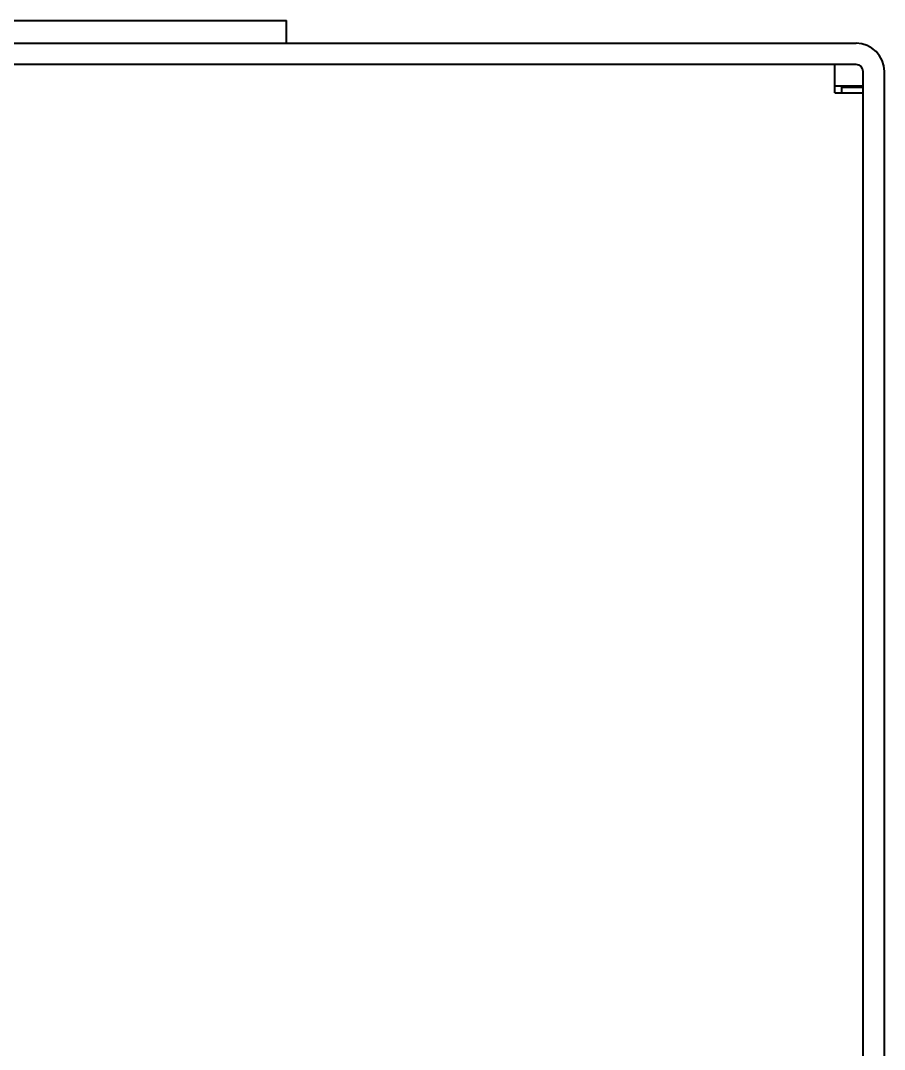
# Model space of a CAD drawing. Header units: millimetres. Extents: x 0 to 1188, y 0 to 840.
# Drawn here: x 194.3 to 255.2, y 300.9 to 373.4 of the extents above; entities that cross this region are included whole.
import ezdxf

# ---------------------------------------------------------------- set-up
doc = ezdxf.new("R2010")
doc.units = ezdxf.units.MM
doc.header["$LTSCALE"] = 2
doc.layers.add('가시적인 것(ISO)', color=3, linetype='Continuous', lineweight=40)

msp = doc.modelspace()

# ---------------------------------------------------------------- linework, layer by layer
at = {"layer": '가시적인 것(ISO)'}
for p, q in [((104.324, 373.406), (213.024, 373.406)), ((213.024, 371.806), (213.024, 373.406)), ((64.174, 371.806), (253.174, 371.806)), ((253.174, 370.306), (64.174, 370.306)), ((251.674, 370.242), (251.674, 370.306)), ((251.674, 368.306), (251.674, 370.242)), ((253.674, 213.806), (253.674, 369.806)), ((255.174, 213.806), (255.174, 369.806)), ((251.674, 368.806), (253.674, 368.806)), ((251.674, 368.306), (253.674, 368.306)), ((252.174, 368.706), (253.674, 368.706)), ((252.174, 368.306), (252.174, 368.706))]:
    msp.add_line(p, q, dxfattribs=at)
for centre, radius, start, end in [((253.174, 369.806), 2, 0, 90), ((253.174, 369.806), 0.5, 0, 90), ((251.674, 368.306), 2, 11.53696, 14.47751)]:
    msp.add_arc(centre, radius, start, end, dxfattribs=at)

doc.saveas('drawing.dxf')
